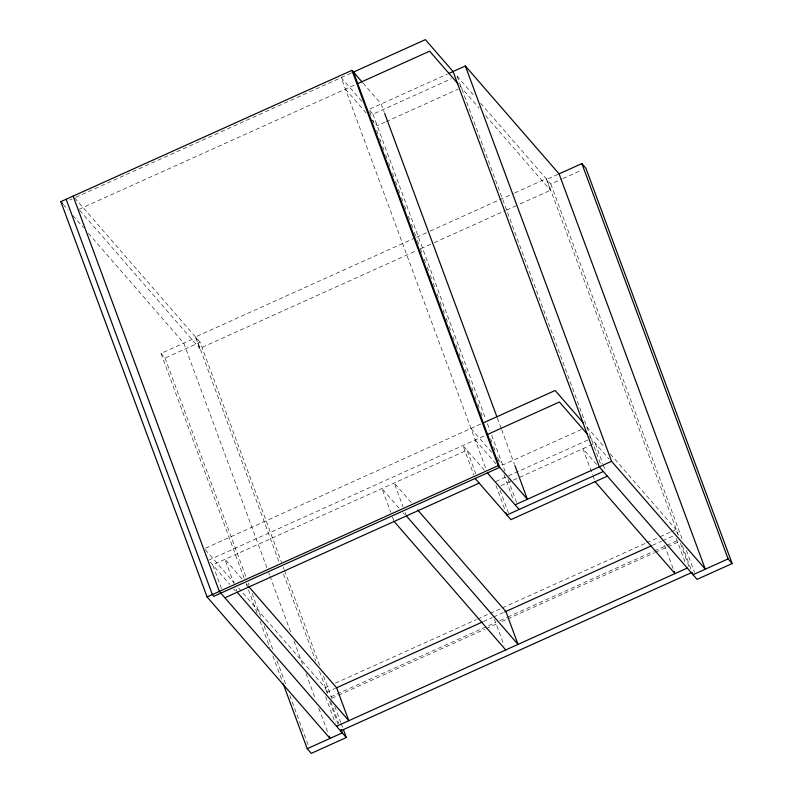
<?xml version="1.0" encoding="UTF-8"?>
<svg xmlns="http://www.w3.org/2000/svg" width="793" height="793" viewBox="0 0 793 793"><rect width="100%" height="100%" fill="white"/><g stroke="black" fill="none" stroke-linecap="round" stroke-linejoin="round"><path stroke-width="0.59" stroke-dasharray="3.96 2.97" d="M69.873 199.975L72.123 198.954M75.761 197.318L352.36 72.579M78.903 209.352L356.335 84.236M370.014 108.988L447.46 74.066M369.707 110.425L372.938 114.142L451.504 78.715M385.061 122.132L377.2 125.671L372.442 120.189M386.181 121.626L458.007 89.232M415.403 237.731L195.484 336.906L199.747 348.434L416.285 250.786M416.523 237.226L428.934 231.625M430.064 231.12L513.517 193.482M514.637 192.977L546.218 178.732L550.481 190.27L518.909 204.505M244.185 578.285L160.989 353.391L196.059 337.57L279.255 562.475M557.955 174.371L546.793 179.396L678.451 535.295M160.989 353.391L165.023 358.039L200.104 342.219L281.574 562.485M480.528 103.13L550.838 184.045L561.801 179.109M562.891 178.613L581.527 170.208M420.796 248.754L433.196 243.164M434.326 242.648L505.369 210.611M506.499 210.105L517.779 205.02M205.546 548.151L480.717 424.057M208.678 560.185L486.109 435.079M581.279 429.548L502.712 464.985L498.747 460.416M495.823 481.539L587.791 440.065M500.988 485.683L512.199 480.627M513.329 480.122L595.196 443.198L602.759 463.647M238.485 587.861L325.259 687.749L330.899 685.202M335.409 683.169L476.385 619.591M477.515 619.085L501.196 608.409M502.326 607.894L645.552 543.304M646.672 542.799L659.082 537.208M660.212 536.692L670.363 532.113M671.483 531.607L676.003 529.575L677.708 534.185M326.567 692.289L335.498 688.265M483.353 621.583L492.374 617.519M493.504 617.013L503.654 612.434M652.51 545.297L661.54 541.232M662.661 540.717L672.841 536.137M330.631 696.928L495.288 622.674M499.798 620.641L506.558 617.588M507.689 617.083L653.174 551.472M654.294 550.966L665.575 545.881M666.705 545.366L677.985 540.281M331.781 698.256L337.421 695.719M338.552 695.203L485.157 629.087M486.287 628.581L497.568 623.496M502.078 621.464L506.588 619.432M507.718 618.917L654.324 552.8M655.454 552.295L666.735 547.21M667.855 546.704L679.135 541.609M457.006 76.059L474.938 96.696M459.643 85.713L479.111 108.126M485.603 115.59L550.481 190.27M362.966 83.007L381.175 103.962L384.179 112.071M361.826 101.355L341.198 77.615L485.742 468.376M345.461 89.143L366.088 112.884M586.78 426.892L604.712 447.53M610.303 453.963L676.003 529.575M589.427 436.556L608.974 459.058M596.633 464.52L582.924 448.739L592.589 474.858M470.973 428.448L491.61 452.198M475.235 439.976L495.873 463.727M484.384 470.17L462.963 445.517L473.887 475.047M411.21 502.534L394.23 482.987L403.052 506.836M398.938 508.065L381.948 488.518L390.771 512.377M402.983 512.724L404.599 514.588M74.641 197.824L200.104 342.219M79.716 210.284L199.747 348.434M63.291 204.425L68.139 210.006M72.996 215.597L83.503 227.69M88.36 233.281L183.788 343.111L266.983 568.006M241.984 578.85L224.994 559.303L233.816 583.162M246.028 583.509L247.644 585.363M205.228 549.589L234.421 583.202M210.294 562.049L229.772 584.461M233.747 589.04L235.442 590.993M550.838 184.045L682.486 539.944M686.341 550.382L694.49 572.407M682.307 545.733L691.308 570.078M680.374 543.185L689.613 568.175M676.33 538.536L685.578 563.526M664.475 545.207L673.297 569.057M603.176 464.787L605.277 470.467M457.115 76.178L600.816 464.678M593.005 475.998L594.264 479.408M497.38 418.119L501.245 428.557M501.672 429.717L514.538 464.49M372.938 114.142L485.722 419.031M487.437 423.67L490.005 430.619M491.719 435.258L505.012 471.201M508.016 479.309L516.649 502.633M369.756 111.813L371.045 115.292M372.76 119.931L374.038 123.401M376.616 130.359L377.904 133.839M379.619 138.478L380.908 141.957M382.623 146.586L383.901 150.065M385.616 154.704L386.905 158.184M388.62 162.823L389.908 166.302M392.485 173.251L393.764 176.73M395.479 181.369L396.768 184.848M398.482 189.487L399.771 192.957M401.486 197.596L402.775 201.075M404.489 205.714L406.631 211.513M408.345 216.142L409.634 219.621M411.349 224.26L412.638 227.74M414.352 232.379L415.641 235.858M417.356 240.487L418.645 243.966M420.359 248.606L422.5 254.404M424.215 259.043L425.504 262.513M427.219 267.152L428.507 270.631M430.222 275.27L431.501 278.749M433.216 283.388L434.505 286.858M437.082 293.816L438.37 297.296M440.085 301.935L441.364 305.414M443.079 310.043L444.367 313.522M446.082 318.162L447.371 321.641M449.086 326.28L450.374 329.759M452.942 336.708L454.23 340.187M455.945 344.826L457.234 348.305M458.949 352.944L460.237 356.414M461.952 361.053L463.241 364.532M464.956 369.171L467.097 374.97M468.812 379.599L470.1 383.078M471.815 387.718L473.104 391.197M474.819 395.836L476.107 399.315M477.822 403.944L479.101 407.424M480.816 412.063L482.967 417.861M490.679 438.727L491.967 442.207M493.682 446.846L494.971 450.315M497.548 457.274L498.827 460.753M503.981 474.66L513.408 500.165M500.006 490.104L508.412 512.823M495.962 485.455L505.21 510.444M475.83 474.016L467.008 450.166L212.722 564.844L221.544 588.693M494.406 619.254L504.07 645.383M405.154 512.516L405.996 514.796M392.456 516.917L394.131 521.467M283.289 567.124L284.152 569.443M284.578 570.593L319.748 665.654M323.603 676.092L331.752 698.118M334.755 706.236L340.752 722.463M341.188 723.622L342.903 728.261M283.547 574.063L315.703 661.005M319.559 671.443L327.707 693.469M330.711 701.587L338.859 723.612M325.259 687.749L327.4 693.508M329.63 701.359L338.036 724.078M325.596 696.71L335.261 722.829M268.698 572.645L269.551 574.965M269.977 576.124L290.991 632.923M293.995 641.041L302.995 665.386M305.999 673.505L315.436 699M318.865 708.278L327.876 732.623M165.023 358.039L246.078 577.145M248.219 582.934L249.081 585.254M252.085 593.372L261.085 617.717M264.089 625.826L273.089 650.171M276.955 660.609L285.956 684.954M289.812 695.382L308.685 746.391M246.326 584.084L248.04 588.723M248.467 589.883L257.041 613.068M260.045 621.177L269.907 647.841M272.911 655.96L282.348 681.465M235.917 588.842L236.76 591.112"/><path stroke-width="1.19" d="M329.154 736.102L330.017 738.422L207.092 596.941L60.863 201.63L351.973 70.349L362.173 82.095M352.062 72.708L425.375 39.65L452.952 71.39M357.455 83.731L429.637 51.178L458.027 83.85M448.58 73.561L465.352 65.997L559.075 173.865L705.304 569.176L611.581 461.308L465.352 65.997M558.857 173.964L581.874 163.586L585.908 168.235L732.137 563.545L697.067 579.366L599.3 466.839L453.071 71.529M482.977 423.036L555.15 390.493L583.539 423.155M487.239 434.564L559.412 402.021L586.989 433.751M207.092 596.941L498.202 465.66L527.404 499.273L514.964 465.65M224.905 597.783L479.19 483.106M515.123 504.804L611.581 461.308M603.344 471.488L506.886 514.994L506.053 512.714M607.379 476.147L510.93 519.643L475.146 478.457M336.738 687.7L482.223 622.099M504.774 611.928L651.39 545.812M336.519 726.239L687.253 568.066M340.564 730.888L691.298 572.715M283.2 683.784L307.218 748.701L342.289 732.881L341.01 729.401M732.137 563.545L728.103 558.896L693.023 574.707L692.17 572.397M343.329 729.421L346.333 737.53L311.262 753.35L307.218 748.701M595.107 481.678L674.982 573.607L674.139 571.337M487.427 472.925L519.167 509.453M417.683 509.978L505.845 611.443L518.027 644.392L406.412 515.926M394.131 521.467L505.746 649.923M60.863 201.63L62.478 203.494M248.447 586.295L336.609 687.759L348.801 720.708L237.186 592.242M346.333 737.53L219.364 591.409L73.134 196.099M581.874 163.586L728.103 558.896M384.605 113.23L496.953 416.959M353.47 72.074L499.699 467.384L213.852 596.296L212.355 594.572L66.126 199.261M351.973 70.349L498.202 465.66"/></g></svg>
